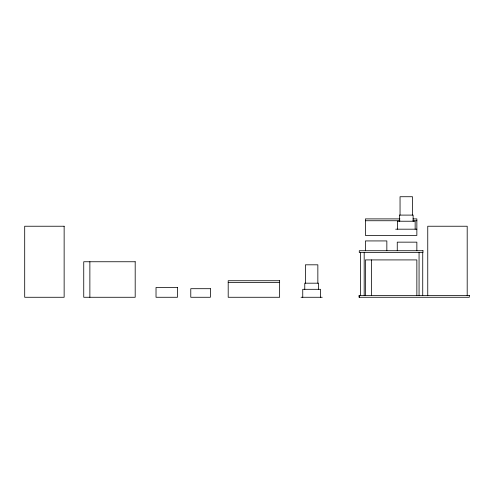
<?xml version="1.0" encoding="UTF-8"?>
<svg xmlns="http://www.w3.org/2000/svg" width="494" height="494" viewBox="0 0 494 494"><rect width="100%" height="100%" fill="white"/><g stroke="black" fill="none" stroke-linecap="round" stroke-linejoin="round"><path stroke-width="0.74" d="M399.961 218.898L365.412 218.898L365.412 235.434L416.856 235.434L416.856 218.898L413.015 218.898M365.412 220.738L399.961 220.738M413.015 220.738L416.856 220.738M395.675 229.185L416.862 229.185M228.197 282.574L279.635 282.574M301.031 297.271L322.224 297.271M467.194 295.745L467.194 226.233L427.755 226.233L427.755 295.745M422.734 252.564L422.734 295.437M419.06 252.564L419.06 295.437M416.856 250.73L416.856 242.153L397.256 242.153L397.256 250.73M416.856 295.437L416.856 259.912L365.412 259.912L365.412 295.437M415.151 229.185L415.151 221.226L397.386 221.226L397.386 229.185M413.126 221.226L413.126 215.1L399.411 215.1L399.411 221.226M412.49 215.1L412.49 196.729L400.047 196.729L400.047 215.1M386.845 250.73L386.845 240.93L365.412 240.93L365.412 250.73M371.537 259.912L371.537 295.437M364.183 252.564L364.183 295.437M360.509 252.564L360.509 295.437M359.286 295.437L359.286 297.271M320.507 297.271L320.507 289.311L302.748 289.311L302.748 297.271M318.488 289.311L318.488 283.186L304.767 283.186L304.767 289.311M317.852 283.186L317.852 264.815L305.403 264.815L305.403 283.186M89.871 261.752L89.871 297.271M64.14 226.233L24.7 226.233L24.7 297.271L64.14 297.271L64.14 226.233M422.975 250.73L359.286 250.73L359.286 252.564L422.975 252.564L422.975 250.73M135.189 261.752L83.745 261.752L83.745 297.271L135.189 297.271L135.189 261.752M279.635 280.734L228.197 280.734L228.197 297.271L279.635 297.271L279.635 280.734M177.457 287.471L156.024 287.471L156.024 297.271L177.457 297.271L177.457 287.471M210.376 288.7L190.777 288.7L190.777 297.271L210.376 297.271L210.376 288.7M469.3 295.437L359.064 295.437L359.064 297.271L469.3 297.271L469.3 295.437"/></g></svg>
